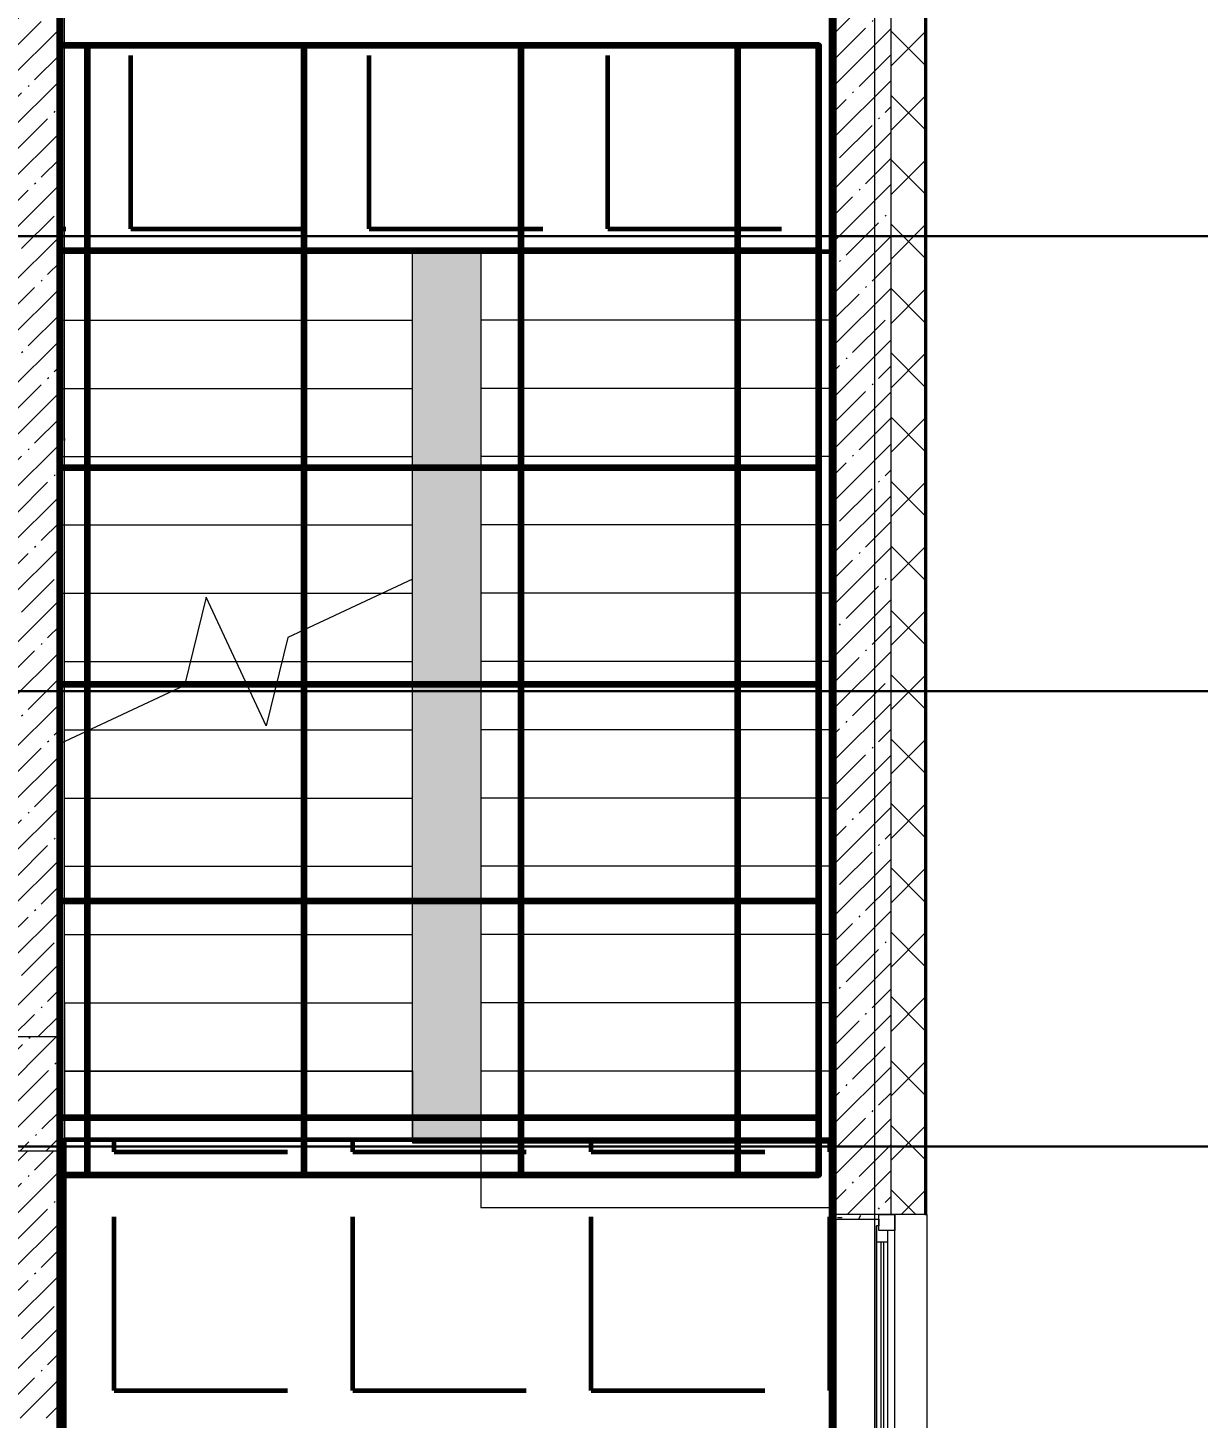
# Model space of a CAD drawing. Header units: millimetres. Extents: x -164500 to 426394, y -23753 to 102118.
# Drawn here: x 270062 to 275203, y 12224 to 18333 of the extents above; entities that cross this region are included whole.
import ezdxf
from ezdxf import colors
from ezdxf.entities.mleader import LeaderData, LeaderLine
from ezdxf.math import Vec2, Vec3

# ---------------------------------------------------------------- set-up
doc = ezdxf.new("R2010")
doc.units = ezdxf.units.MM
doc.linetypes.add('Осевая', pattern=[6350, 1270, -952.5, 3175, -952.5])
for name, color, linetype, lineweight in [('0) шлифовка', 5, 'Continuous', 60), ('336 лестницы', 150, 'Continuous', 120), ('374 ПК-4', 211, 'Continuous', 120), ('469 плитка КР10 лестницы', 130, 'Continuous', 60), ('474 плитка КР-1.1 лестницы', 150, 'Continuous', 60), ('5.3) Линолем обрезка', 100, 'Continuous', 30), ('9.1) Рулон', 30, 'Continuous', 30), ('A-FLOR', 7, 'Continuous', 9), ('A-GLAZ', 7, 'Continuous', 9), ('A-GLAZ-1', 7, 'Continuous', 5), ('A-WALL', 7, 'Continuous', 5), ('I-WALL', 7, 'Continuous', 5), ('S-COLS', 7, 'Continuous', 9), ('S-COLS-1', 7, 'Continuous', 5), ('S-STRS', 7, 'Continuous', 9), ('S-STRS-MBND', 7, 'Continuous', 9), ('Оси', 7, 'Continuous', 9), ('Оси-2', 7, 'Осевая', 9)]:
    doc.layers.add(name, color=color, linetype=linetype, lineweight=lineweight)
doc.layers.add('A-AREA-PATT-2', color=7, linetype='Continuous', lineweight=5, true_color=0xcde0ef, transparency=1)
for name, color, linetype, lineweight, true_color in [('A-DOOR-FRAM-1', 7, 'Continuous', 5, 0xc0c0c0), ('A-WALL-1', 9, 'Continuous', 5, 0x808080), ('A-WALL-FNSH-1', 9, 'Continuous', 5, 0x808080)]:
    doc.layers.add(name, color=color, linetype=linetype, lineweight=lineweight, true_color=true_color)
doc.styles.add('СПДС', font='ГОСТ тип А.ttf', dxfattribs={"width": 0.9})
pattern_1 = [(45, (148772.12, -0.94), (-114.04925, 114.04925), []), (45, (148886.17, -0.94), (-114.04925, 114.04925), [201.612, -40.322, 6.706, -33.617])]
pattern_2 = [(0, (148772.123, -0.94), (243.84, 60.96), [20.117, -162.763, 20.117, -162.763, -975.36]), (0, (148772.123, -0.94), (243.84, 60.96), [-365.76, 20.117, -345.643, 20.117, -162.763, -426.72]), (0, (148772.123, -0.94), (243.84, 60.96), [-914.4, 20.117, -101.803, 20.117, -284.683]), (120, (148863.563, 29.54), (-174.71291, 180.691634), [20.117, -162.763, 20.117, -162.763, -975.36]), (120, (148863.563, 29.54), (-174.71291, 180.691634), [-365.76, 20.117, -345.643, 20.117, -162.763, -426.72]), (120, (148863.563, 29.54), (-174.71291, 180.691634), [-914.4, 20.117, -101.803, 20.117, -284.683]), (240, (148894.043, 151.46), (-69.12709, -241.651634), [20.117, -162.763, 20.117, -162.763, -975.36]), (240, (148894.043, 151.46), (-69.12709, -241.651634), [-365.76, 20.117, -345.643, 20.117, -162.763, -426.72]), (240, (148894.043, 151.46), (-69.12709, -241.651634), [-914.4, 20.117, -101.803, 20.117, -284.683])]

# ---------------------------------------------------------------- blocks, each defined once
blk = doc.blocks.new('120_Окно_СКБ_1Ст - 120_Окно_СКБ_1Ст 1200х2500_h_ с форточкой2-24160662-Объем проектирования 2 этажа')
at = {"layer": 'A-GLAZ'}
for p, q in [((-600, -127), (-600, -57)), ((-600, -57), (-530, -57)), ((-530, -57), (-530, -127)), ((530, -127), (530, -57)), ((530, -57), (600, -57)), ((600, -57), (600, -127)), ((530, -87), (-530, -87)), ((-530, -87), (-530, -127)), ((-480, -137), (-480, -87)), ((480, -137), (480, -87)), ((530, -127), (530, -87)), ((-530, -127), (-600, -127)), ((-530, -127), (-550, -127)), ((-550, -127), (-550, -137)), ((-550, -137), (550, -137)), ((550, -137), (-550, -137)), ((600, -127), (530, -127)), ((550, -127), (530, -127)), ((550, -137), (550, -127))]:
    blk.add_line(p, q, dxfattribs=at)
at = {"layer": 'A-GLAZ-1'}
for p, q in [((600, -57), (-600, -57)), ((-480, -107), (480, -107)), ((480, -117), (-480, -117)), ((-580, -127), (-550, -127)), ((550, -127), (580, -127))]:
    blk.add_line(p, q, dxfattribs=at)
blk = doc.blocks.new('BSC_Колонна _Прямоугольная - 500х500-22291386-Объем проектирования 2 этажа')
at = {"layer": 'S-COLS-1'}
h = blk.add_hatch(dxfattribs=at)
h.set_pattern_fill('FP_171', color=256, style=0, pattern_type=2)
h.set_pattern_definition([(45, (-121180, -13650), (-114.04925, 114.04925), []), (45, (-121065.95, -13650), (-114.04925, 114.04925), [201.613, -40.323, 6.706, -33.617])])
h.paths.add_polyline_path([(62, -250), (250, -250), (250, 250), (-250, 250), (-250, -250), (30, -250)])
for p, q in [((250, 250), (-250, 250)), ((-250, 250), (-250, -250)), ((250, -250), (250, 250)), ((-250, -250), (250, -250))]:
    blk.add_line(p, q, dxfattribs=at)

msp = doc.modelspace()

# ---------------------------------------------------------------- hatches: boundary and pattern name
at = {"layer": '0) шлифовка', "true_color": 0x2776bb}
h = msp.add_hatch(dxfattribs=at)
h.set_pattern_fill('ANSI31', color=152, scale=222, angle=110)
h.set_pattern_definition([(155, (149298.1, 20823.34), (-297.8825, -638.811), [])])
h.paths.add_polyline_path([(269131.123, 13382.092), (247337.033, 13382.092), (247337.033, 11340), (249581.123, 11340), (249581.123, 10644.781), (270211.701, 10644.781), (270211.701, 12429), (269131.123, 12429)])
at = {"layer": '336 лестницы'}
h = msp.add_hatch(dxfattribs=at)
h.set_pattern_fill('ANSI37', color=256, scale=300, angle=45)
h.set_pattern_definition([(90, (205553.1, 26879), (-952.5, 0), []), (180, (205553.1, 26879), (-6e-14, -952.5), [])])
h.paths.add_polyline_path([(270201.123, 13292.834), (273537.151, 13292.834), (273537.151, 18255.334), (270201.123, 18255.334)])
at = {"layer": '469 плитка КР10 лестницы'}
h = msp.add_hatch(dxfattribs=at)
h.set_pattern_fill('ANGLE', color=256, scale=150)
h.set_pattern_definition([(0, (354260.5, 27014.1), (0, 1047.75), [762, -285.75]), (90, (354260.5, 27014.1), (-1047.75, 6e-14), [762, -285.75])])
h.paths.add_polyline_path([(273602.123, 10599.059), (270223.123, 10599.059), (270223.123, 13449.059), (273602.123, 13449.059)])
at = {"layer": '474 плитка КР-1.1 лестницы'}
h = msp.add_hatch(dxfattribs=at)
h.set_pattern_fill('ANGLE', color=256, scale=150)
h.set_pattern_definition([(0, (205553.1, 26879), (0, 1047.75), [762, -285.75]), (90, (205553.1, 26879), (-1047.75, 6e-14), [762, -285.75])])
h.paths.add_polyline_path([(273602.123, 17349.059), (270202.123, 17349.059), (270202.123, 18849.059), (273602.123, 18849.059)])
at = {"layer": 'A-AREA-PATT-2'}
h = msp.add_hatch(color=256, dxfattribs=at)
h.paths.add_polyline_path([(273592.123, 10619.559), (273592.123, 11344.298), (273592.123, 15209.532), (273582.123, 15209.532), (273582.19, 10619.559)])
h.paths.add_polyline_path([(272052.123, 13449.059), (272052.123, 17349.059), (271752.123, 17349.059), (271752.123, 13449.059)])
at = {"layer": 'A-WALL'}
h = msp.add_hatch(dxfattribs=at)
h.set_pattern_fill('FP_24', color=256, style=0, pattern_type=2)
h.set_pattern_definition([(45, (148772.12, -0.94), (-141.42136, 141.42136), []), (135, (148772.12, -0.94), (-141.42136, -141.42136), [])])
h.paths.add_polyline_path([(273875.396, -250.941), (274002.123, -250.941), (274002.123, 7699.103), (273852.123, 7699.103), (273852.123, -250.941)])
h.paths.add_polyline_path([(273852.123, 9999.103), (274002.123, 9999.103), (274002.123, 11919.059), (273852.123, 11919.059), (273852.123, 10336.162)])
h.paths.add_polyline_path([(274002.123, 13119.059), (274002.123, 21399.059), (273852.123, 21399.059), (273852.123, 13119.059)])
at = {"layer": 'I-WALL'}
h = msp.add_hatch(dxfattribs=at)
h.set_pattern_fill('FP_1', color=256, style=0, pattern_type=2)
h.set_pattern_definition(pattern_1)
h.paths.add_polyline_path([(273652.123, 10599.059), (273852.123, 10599.059), (273852.123, 11919.059), (273602.123, 11919.059), (273602.123, 10599.059), (273610.95, 10599.059)])
h.paths.add_polyline_path([(273852.123, 13119.059), (273852.123, 21399.059), (273602.123, 21399.059), (273602.123, 13119.059), (273652.123, 13119.059)])
h = msp.add_hatch(dxfattribs=at)
h.set_pattern_fill('FP_191', color=256, style=0, pattern_type=2)
h.set_pattern_definition(pattern_2)
h.paths.add_polyline_path([(270207.543, 10599.059), (270222.123, 10599.059), (270222.123, 10824.059), (270210.123, 10824.059), (270210.123, 10769.059), (270202.123, 10769.059), (270202.123, 10599.059)])
h.paths.add_polyline_path([(270222.123, 12224.059), (270222.123, 18828.059), (270202.123, 18829.059), (270202.379, 12279.059), (270210.123, 12279.059), (270210.123, 12224.059)])
h = msp.add_hatch(dxfattribs=at)
h.set_pattern_fill('FP_191', color=256, style=0, pattern_type=2)
h.set_pattern_definition(pattern_2)
h.paths.add_polyline_path([(273582.123, 10619.059), (273602.123, 10619.559), (273602.123, 18829.059), (273582.123, 18829.059), (273582.123, 10619.559)])
h = msp.add_hatch(dxfattribs=at)
h.set_pattern_fill('FP_1', color=256, style=0, pattern_type=2)
h.set_pattern_definition(pattern_1)
h.paths.add_polyline_path([(269982.123, 10599.059), (270202.123, 10599.059), (270202.123, 10824.059), (269982.123, 10824.059), (269982.123, 10769.059)])
h.paths.add_polyline_path([(270085.873, 12224.059), (270202.123, 12224.059), (270202.123, 13399.059), (269982.123, 13399.059), (269982.123, 12224.059)])
h.paths.add_polyline_path([(270182.123, 13899.059), (270202.123, 13899.059), (270202.123, 18599.058), (269982.123, 18599.059), (269982.123, 13899.059), (270143.851, 13899.059)])
h = msp.add_hatch(dxfattribs=at)
h.set_pattern_fill('FP_191', color=256, style=0, pattern_type=2)
h.set_pattern_definition(pattern_2)
h.paths.add_polyline_path([(273602.123, 13099.059), (273800.123, 13099.059), (273800.123, 13119.059), (273602.123, 13119.059)])

# ---------------------------------------------------------------- linework, layer by layer
at = {"layer": '336 лестницы'}
msp.add_lwpolyline([(270201.123, 13292.834), (273537.151, 13292.834), (273537.151, 18255.334), (270201.123, 18255.334)], close=True, dxfattribs=at)
at = {"layer": '374 ПК-4'}
msp.add_lwpolyline([(270201.123, 10904.059), (270201.123, 10579.059), (273601.123, 10579.059), (273601.123, 18829.059), (270201.123, 18829.059), (270201.123, 12104.059)], dxfattribs=at)
at = {"layer": '469 плитка КР10 лестницы'}
msp.add_lwpolyline([(273602.123, 10599.059), (270223.123, 10599.059), (270223.123, 13449.059), (273602.123, 13449.059)], close=True, dxfattribs=at)
at = {"layer": '474 плитка КР-1.1 лестницы'}
msp.add_lwpolyline([(273602.123, 17349.059), (270202.123, 17349.059), (270202.123, 18849.059), (273602.123, 18849.059)], close=True, dxfattribs=at)
at = {"layer": '5.3) Линолем обрезка'}
for points in [[(259843.123, 17418.059), (280343.123, 17418.059), (280343.123, 19418.059), (259843.123, 19418.059)], [(259843.123, 15418.059), (280343.123, 15418.059), (280343.123, 17418.059), (259843.123, 17418.059)], [(259843.123, 13418.059), (280343.123, 13418.059), (280343.123, 15418.059), (259843.123, 15418.059)]]:
    msp.add_lwpolyline(points, close=True, dxfattribs=at)
at = {"layer": 'A-DOOR-FRAM-1'}
for p, q in [((270210.123, 12279.059), (270202.123, 12279.059)), ((270202.123, 12279.059), (270202.123, 12209.059)), ((270210.123, 12209.059), (270210.123, 12279.059))]:
    msp.add_line(p, q, dxfattribs=at)
at = {"layer": 'A-FLOR'}
for p, q in [((270222.123, 13750), (271752.123, 13750)), ((270222.123, 13749.059), (271752.123, 13749.059)), ((271752.123, 13750), (271752.123, 13435)), ((271752.123, 13750), (271752.123, 13435)), ((271752.123, 13749.059), (271752.123, 13434.059)), ((271752.123, 13749.059), (271752.123, 13434.059)), ((271752.123, 13450), (273581.123, 13450)), ((271752.123, 13449.059), (273581.123, 13449.059)), ((273581.123, 13450), (273581.123, 10620)), ((273581.123, 13449.059), (273581.123, 10619.059)), ((271752.123, 13435), (273581.123, 13435)), ((271752.123, 13434.059), (273581.123, 13434.059)), ((270202.123, 12250), (270202.123, 12901.017)), ((270202.123, 12249.059), (270202.123, 12900.076))]:
    msp.add_line(p, q, dxfattribs=at)
at = {"layer": 'A-WALL'}
for p, q in [((274002.123, 13119.059), (274002.123, 21549.059)), ((274005.123, 13119.059), (274005.123, 21552.059)), ((273852.123, 21399.059), (273852.123, 13119.059)), ((270222.123, 16529.469), (270222.123, 18829.059)), ((273602.123, 18849.059), (273602.123, 13099.059)), ((270202.123, 13899.059), (270202.123, 18599.059)), ((270202.123, 12900.076), (270202.123, 13399.059)), ((274010.123, 13119.059), (274010.123, 11919.059))]:
    msp.add_line(p, q, dxfattribs=at)
at = {"layer": 'A-WALL-1'}
for p, q in [((273582.123, 18829.059), (273582.123, 10619.059)), ((270222.123, 16519.376), (270222.123, 16529.469)), ((273602.123, 10599.059), (273602.123, 13119.059)), ((274002.123, 13119.059), (273602.123, 13119.059)), ((273602.123, 13099.059), (273800.123, 13099.059)), ((273800.123, 13099.059), (273800.123, 13119.059)), ((270210.123, 12224.059), (270222.123, 12224.059))]:
    msp.add_line(p, q, dxfattribs=at)
at = {"layer": 'A-WALL-FNSH-1'}
for p, q in [((274010.123, 13119.059), (274010.123, 21557.059)), ((270223.123, 16529.469), (270223.123, 18828.059)), ((273581.123, 18828.059), (273581.123, 13449.059)), ((270222.123, 16529.469), (270223.123, 16529.469)), ((270223.123, 16519.376), (270222.123, 16519.376)), ((270222.123, 16519.376), (270222.123, 12224.059)), ((270223.123, 14047.458), (270223.123, 16519.376)), ((270223.123, 14049.059), (270222.123, 14049.059)), ((270222.123, 14047.458), (270223.123, 14047.458)), ((273602.123, 13098.059), (273800.123, 13098.059)), ((273800.123, 13098.059), (273800.123, 13099.059)), ((274002.123, 13119.059), (274010.123, 13119.059)), ((270222.123, 12224.059), (270223.123, 12224.059))]:
    msp.add_line(p, q, dxfattribs=at)
at = {"layer": 'I-WALL'}
for p, q in [((270222.123, 17349.059), (270223.123, 17349.059)), ((270223.123, 16529.469), (270223.123, 16519.376)), ((270223.123, 14047.458), (270223.123, 12174.059)), ((270223.123, 13429.559), (270222.123, 13429.559)), ((270223.123, 13429.059), (270222.123, 13429.059)), ((273581.123, 13399.922), (273582.123, 13399.922)), ((270223.123, 13149.059), (270222.123, 13149.059)), ((270222.123, 12174.059), (270222.123, 12224.059))]:
    msp.add_line(p, q, dxfattribs=at)
at = {"layer": 'S-STRS'}
for p, q in [((270222.123, 17349.059), (271752.123, 17349.059)), ((270222.123, 17349.059), (271752.123, 17349.059)), ((271752.123, 17349.059), (272052.123, 17349.059)), ((271752.123, 17049.059), (271752.123, 17349.059)), ((273582.123, 17349.059), (272052.123, 17349.059)), ((272052.123, 17349.059), (272052.123, 17049.059)), ((273582.123, 17349.059), (272052.123, 17349.059)), ((270222.123, 17049.059), (271752.123, 17049.059)), ((270222.123, 17049.059), (271752.123, 17049.059)), ((271752.123, 16749.059), (271752.123, 17049.059)), ((272052.123, 17049.059), (272052.123, 16749.059)), ((273582.123, 17049.059), (272052.123, 17049.059)), ((273582.123, 17049.059), (272052.123, 17049.059)), ((270222.123, 16749.059), (271752.123, 16749.059)), ((270222.123, 16749.059), (271752.123, 16749.059)), ((271752.123, 16449.059), (271752.123, 16749.059)), ((272052.123, 16749.059), (272052.123, 16449.059)), ((273582.123, 16749.059), (272052.123, 16749.059)), ((273582.123, 16749.059), (272052.123, 16749.059)), ((270221.75, 16449.059), (271752.123, 16449.059)), ((270221.75, 16449.059), (271752.123, 16449.059)), ((271752.123, 16149.059), (271752.123, 16449.059)), ((272052.123, 16449.059), (272052.123, 16149.059)), ((273582.123, 16449.059), (272052.123, 16449.059)), ((273582.123, 16449.059), (272052.123, 16449.059)), ((270222.123, 16149.059), (271752.123, 16149.059)), ((270222.123, 16149.059), (271752.123, 16149.059)), ((271752.123, 15910.447), (271752.123, 16149.059)), ((272052.123, 16149.059), (272052.123, 15849.059)), ((273582.123, 16149.059), (272052.123, 16149.059)), ((273582.123, 16149.059), (272052.123, 16149.059)), ((271752.123, 15849.059), (271752.123, 15910.447)), ((270222.123, 15849.059), (271620.475, 15849.059)), ((270222.123, 15849.059), (271620.475, 15849.059)), ((271620.475, 15849.059), (271752.123, 15849.059)), ((271620.475, 15849.059), (271752.123, 15849.059)), ((271752.123, 15549.059), (271752.123, 15849.059)), ((272052.123, 15849.059), (272052.123, 15549.059)), ((273582.123, 15849.059), (272052.123, 15849.059)), ((273582.123, 15849.059), (272052.123, 15849.059)), ((270222.123, 15549.059), (270776.224, 15549.059)), ((270222.123, 15549.059), (270776.224, 15549.059)), ((270776.224, 15549.059), (270977.123, 15549.059)), ((270776.224, 15549.059), (270977.123, 15549.059)), ((270977.123, 15549.059), (271178.023, 15549.059)), ((270977.123, 15549.059), (271178.023, 15549.059)), ((271178.023, 15549.059), (271752.123, 15549.059)), ((271178.023, 15549.059), (271752.123, 15549.059)), ((271752.123, 15249.059), (271752.123, 15549.059)), ((272052.123, 15549.059), (272052.123, 15249.059)), ((273582.123, 15549.059), (272052.123, 15549.059)), ((273582.123, 15549.059), (272052.123, 15549.059)), ((270222.123, 15249.059), (270333.771, 15249.059)), ((270222.123, 15249.059), (270333.771, 15249.059)), ((270333.771, 15249.059), (271752.123, 15249.059)), ((270333.771, 15249.059), (271752.123, 15249.059)), ((271752.123, 14949.059), (271752.123, 15249.059)), ((272052.123, 15249.059), (272052.123, 14949.059)), ((273582.123, 15249.059), (272052.123, 15249.059)), ((273582.123, 15249.059), (272052.123, 15249.059)), ((270222.123, 14949.059), (271752.123, 14949.059)), ((270222.123, 14949.059), (271752.123, 14949.059)), ((271752.123, 14649.059), (271752.123, 14949.059)), ((272052.123, 14949.059), (272052.123, 14649.059)), ((273582.123, 14949.059), (272052.123, 14949.059)), ((273582.123, 14949.059), (272052.123, 14949.059)), ((270222.123, 14649.059), (271752.123, 14649.059)), ((270222.123, 14649.059), (271752.123, 14649.059)), ((271752.123, 14349.059), (271752.123, 14649.059)), ((272052.123, 14649.059), (272052.123, 14349.059)), ((273582.123, 14649.059), (272052.123, 14649.059)), ((273582.123, 14649.059), (272052.123, 14649.059)), ((270222.123, 14349.059), (271752.123, 14349.059)), ((270222.123, 14349.059), (271752.123, 14349.059)), ((271752.123, 14049.059), (271752.123, 14349.059)), ((272052.123, 14349.059), (272052.123, 14049.059)), ((273582.123, 14349.059), (272052.123, 14349.059)), ((273582.123, 14349.059), (272052.123, 14349.059)), ((270222.123, 14049.059), (271752.123, 14049.059)), ((270222.123, 14049.059), (271752.123, 14049.059)), ((271752.123, 13749.059), (271752.123, 14049.059)), ((272052.123, 14049.059), (272052.123, 13749.059)), ((273582.123, 14049.059), (272052.123, 14049.059)), ((273582.123, 14049.059), (272052.123, 14049.059)), ((270222.123, 13749.059), (271752.123, 13749.059)), ((270222.123, 13749.059), (271752.123, 13749.059)), ((270222.123, 13749.059), (271752.123, 13749.059)), ((270222.123, 13749.059), (271752.123, 13749.059)), ((271752.123, 13449.059), (271752.123, 13749.059)), ((272052.123, 13749.059), (272052.123, 13449.059)), ((273582.123, 13749.059), (272052.123, 13749.059)), ((273582.123, 13749.059), (272052.123, 13749.059)), ((270222.123, 13449.059), (271752.123, 13449.059)), ((270222.123, 13449.059), (271752.123, 13449.059)), ((273582.123, 13449.059), (272052.123, 13449.059))]:
    msp.add_line(p, q, dxfattribs=at)
at = {"layer": 'S-STRS-MBND'}
for p, q in [((270202.123, 18849.059), (270202.123, 17349.059)), ((273602.123, 17349.059), (273602.123, 18849.059)), ((270202.123, 17349.059), (271752.123, 17349.059)), ((270202.123, 15849.059), (270202.123, 17349.059)), ((270202.123, 17349.059), (271752.123, 17349.059)), ((271752.123, 17349.059), (272052.123, 17349.059)), ((271752.123, 15910.447), (271752.123, 17349.059)), ((273602.123, 17349.059), (272052.123, 17349.059)), ((272052.123, 17349.059), (272052.123, 13149.059)), ((273602.123, 17349.059), (272052.123, 17349.059)), ((273602.123, 17349.059), (273602.123, 13149.059)), ((270202.123, 17049.059), (271752.123, 17049.059)), ((270202.123, 17049.059), (271752.123, 17049.059)), ((273602.123, 17049.059), (272052.123, 17049.059)), ((273602.123, 17049.059), (272052.123, 17049.059)), ((270202.123, 16749.059), (271752.123, 16749.059)), ((270202.123, 16749.059), (271752.123, 16749.059)), ((273602.123, 16749.059), (272052.123, 16749.059)), ((273602.123, 16749.059), (272052.123, 16749.059)), ((270202.123, 16449.059), (271752.123, 16449.059)), ((270202.123, 16449.059), (271752.123, 16449.059)), ((273602.123, 16449.059), (272052.123, 16449.059)), ((273602.123, 16449.059), (272052.123, 16449.059)), ((270202.123, 16149.059), (271752.123, 16149.059)), ((270202.123, 16149.059), (271752.123, 16149.059)), ((273602.123, 16149.059), (272052.123, 16149.059)), ((273602.123, 16149.059), (272052.123, 16149.059)), ((271752.123, 15910.447), (271203.7, 15654.713)), ((270202.123, 15849.059), (271620.475, 15849.059)), ((270202.123, 15849.059), (271620.475, 15849.059)), ((270845.055, 15832.28), (270750.546, 15443.404)), ((271109.192, 15265.837), (270845.055, 15832.28)), ((273602.123, 15849.059), (272052.123, 15849.059)), ((273602.123, 15849.059), (272052.123, 15849.059)), ((271203.7, 15654.713), (271109.192, 15265.837)), ((270222.123, 15549.059), (270776.224, 15549.059)), ((270222.123, 15549.059), (270776.224, 15549.059)), ((270977.123, 15549.059), (271178.023, 15549.059)), ((270977.123, 15549.059), (271178.023, 15549.059)), ((273602.123, 15549.059), (272052.123, 15549.059)), ((273602.123, 15549.059), (272052.123, 15549.059)), ((270750.546, 15443.404), (270202.123, 15187.67)), ((270222.123, 15249.059), (270333.771, 15249.059)), ((270222.123, 15249.059), (270333.771, 15249.059)), ((273602.123, 15249.059), (272052.123, 15249.059)), ((273602.123, 15249.059), (272052.123, 15249.059)), ((273602.123, 14949.059), (272052.123, 14949.059)), ((273602.123, 14949.059), (272052.123, 14949.059)), ((273602.123, 14649.059), (272052.123, 14649.059)), ((273602.123, 14649.059), (272052.123, 14649.059)), ((273602.123, 14349.059), (272052.123, 14349.059)), ((273602.123, 14349.059), (272052.123, 14349.059)), ((273602.123, 14049.059), (272052.123, 14049.059)), ((273602.123, 14049.059), (272052.123, 14049.059)), ((273602.123, 13749.059), (272052.123, 13749.059)), ((273602.123, 13749.059), (272052.123, 13749.059)), ((273602.123, 13449.059), (272052.123, 13449.059)), ((273602.123, 13449.059), (272052.123, 13449.059)), ((273602.123, 13149.059), (272052.123, 13149.059))]:
    msp.add_line(p, q, dxfattribs=at)
at = {"layer": 'Оси'}
msp.add_lwpolyline([(273782.123, -1907.2), (273782.123, 3092.8), (273782.123, 16914.156), (273782.123, 21914.156)], dxfattribs=at)
at = {"layer": 'Оси-2'}
msp.add_line((273782.123, 3093.741), (273782.123, 16915.097), dxfattribs=at)

# ---------------------------------------------------------------- block references
at = {"layer": 'A-GLAZ', "color": 3, "rotation": 269.9999999999999}
msp.add_blockref('120_Окно_СКБ_1Ст - 120_Окно_СКБ_1Ст 1200х2500_h_ с форточкой2-24160662-Объем проектирования 2 этажа', (273927.123, 12519.059), dxfattribs=at)
at = {"layer": 'S-COLS'}
msp.add_blockref('BSC_Колонна _Прямоугольная - 500х500-22291386-Объем проектирования 2 этажа', (269952.123, 13649.059), dxfattribs=at)

# ---------------------------------------------------------------- leaders
at = {"layer": '9.1) Рулон', "color": 250, "lineweight": 30}
ml = msp.add_multileader_mtext('Standard', dxfattribs=at)
ml.set_content('Линолеум, ширина рулона 2 м, \\PДлина рулона 20,5 м = одна полоса 20,22 м + обрезок 0,28 м.\\PК закупке 2 рулонов (82,0 м2)   ', color=250, style='СПДС')
ml.set_leader_properties()
ml.build(insert=Vec2(0, 0))
ml.multileader.update_dxf_attribs({"arrow_head_size": 400})
ctx = ml.context
ctx.base_point, ctx.char_height, ctx.arrow_head_size, ctx.plane_origin = Vec3(260188.04, 25965.989), 700, 400, Vec3(274914.882, 24460.923)
notes = []
notes.append((ctx, [(1, (1, 1, 0), (260180.04, 25965.989), (1, 0), 8, [(0, [(260040.424, 20211.09)], 0, [])])]))
ctx.mtext.insert, ctx.mtext.flow_direction = Vec3(260190.04, 26420.989), 5
for ctx, leaders in notes:
    for number, flags, end, landing, length, lines in leaders:
        leader = LeaderData()
        leader.index, (leader.has_last_leader_line, leader.has_dogleg_vector, leader.attachment_direction) = number, flags
        leader.last_leader_point, leader.dogleg_vector, leader.dogleg_length = Vec3(end), Vec3(landing), length
        for number, points, colour, breaks in lines:
            line = LeaderLine()
            line.index, line.vertices, line.color, line.breaks = number, Vec3.list(points), colors.encode_raw_color(colour), breaks
            leader.lines.append(line)
        ctx.leaders.append(leader)

doc.saveas('drawing.dxf')
